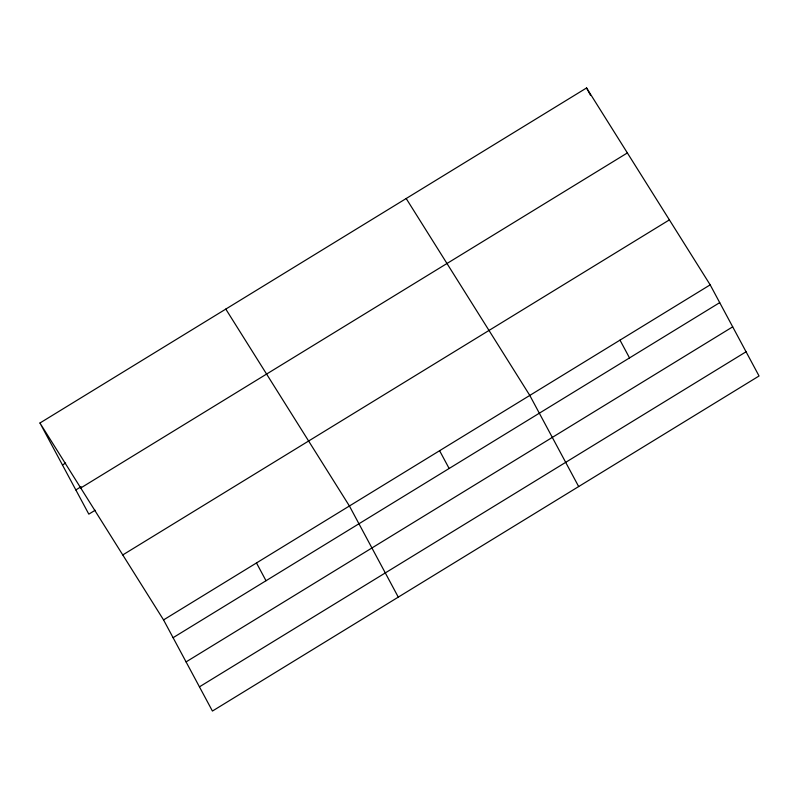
<?xml version="1.0" encoding="UTF-8"?>
<svg xmlns="http://www.w3.org/2000/svg" width="799" height="799" viewBox="0 0 799 799"><rect width="100%" height="100%" fill="white"/><g stroke="black" fill="none" stroke-linecap="round" stroke-linejoin="round"><path stroke-width="1.2" d="M39.95 423.011L586.576 87.95L710.181 284.853L759.05 375.989L212.424 711.05L163.555 619.914L39.95 423.011L88.819 514.147L95.151 510.261M62.462 464.998L65.628 463.06M75.835 489.937L81.118 486.701M80.739 487.989L627.365 152.929M122.766 554.935L669.392 219.875M163.555 619.914L710.181 284.853M173.093 637.692L719.719 302.631M186.067 661.902L732.693 326.841M199.44 686.84L746.066 351.78M406.192 198.522L529.797 395.425L578.666 486.561M225.797 309.093L349.413 505.997L398.282 597.133M586.576 87.95L590.501 95.271M619.994 340.134L629.522 357.912M439.6 450.706L449.138 468.484M256.489 562.955L266.017 580.733"/></g></svg>
